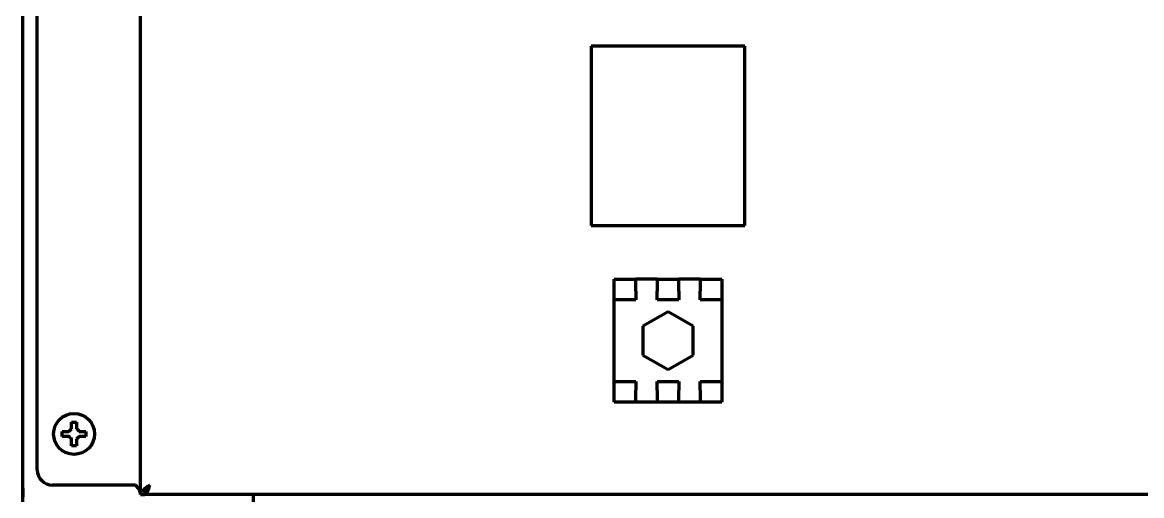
# Model space of a CAD drawing. Header units: inches. Extents: x -3022 to 7311, y 343 to 5680.
# Drawn here: x 6381.9 to 6600.5, y 2278 to 2370.4 of the extents above; entities that cross this region are included whole.
import ezdxf

# ---------------------------------------------------------------- set-up
doc = ezdxf.new("R2010")
doc.units = ezdxf.units.IN

msp = doc.modelspace()

# ---------------------------------------------------------------- linework, layer by layer
at = {"linetype": 'Continuous', "lineweight": 70}
for p, q in [((6381.97, 2257.29), (6381.97, 3908.81)), ((6404.97, 2278.29), (6404.97, 2595.89)), ((6384.77, 2283.09), (6384.77, 2591.79)), ((6492.97, 2365.79), (6492.97, 2330.79)), ((6522.97, 2365.79), (6492.97, 2365.79)), ((6522.97, 2330.79), (6522.97, 2365.79)), ((6492.97, 2330.79), (6522.97, 2330.79)), ((6497.47, 2316.24), (6497.47, 2320.29)), ((6497.47, 2320.29), (6501.67, 2320.29)), ((6501.67, 2317.95), (6501.67, 2320.29)), ((6505.87, 2320.29), (6501.67, 2320.29)), ((6505.87, 2320.29), (6505.87, 2317.95)), ((6505.87, 2320.29), (6510.07, 2320.29)), ((6510.07, 2317.95), (6510.07, 2320.29)), ((6514.27, 2320.29), (6510.07, 2320.29)), ((6514.27, 2320.29), (6514.27, 2317.95)), ((6514.27, 2320.29), (6518.47, 2320.29)), ((6518.47, 2320.29), (6518.47, 2316.24)), ((6501.67, 2317.95), (6501.67, 2316.24)), ((6505.87, 2316.24), (6505.87, 2317.95)), ((6510.07, 2317.95), (6510.07, 2316.24)), ((6514.27, 2316.24), (6514.27, 2317.95)), ((6501.67, 2316.24), (6497.47, 2316.24)), ((6497.47, 2314.79), (6497.47, 2316.24)), ((6510.07, 2316.24), (6505.87, 2316.24)), ((6518.47, 2316.24), (6514.27, 2316.24)), ((6518.47, 2316.24), (6518.47, 2314.79)), ((6497.47, 2301.79), (6497.47, 2314.79)), ((6507.97, 2313.94), (6503.08, 2311.12)), ((6512.87, 2311.12), (6507.97, 2313.94)), ((6518.47, 2314.79), (6518.47, 2301.79)), ((6503.08, 2311.12), (6503.08, 2305.47)), ((6512.87, 2305.47), (6512.87, 2311.12)), ((6503.08, 2305.47), (6507.97, 2302.64)), ((6507.97, 2302.64), (6512.87, 2305.47)), ((6497.47, 2300.34), (6497.47, 2301.79)), ((6497.47, 2296.29), (6497.47, 2300.34)), ((6497.47, 2300.34), (6501.67, 2300.34)), ((6501.67, 2300.34), (6501.67, 2298.63)), ((6505.87, 2298.63), (6505.87, 2300.34)), ((6505.87, 2300.34), (6510.07, 2300.34)), ((6510.07, 2300.34), (6510.07, 2298.63)), ((6514.27, 2300.34), (6518.47, 2300.34)), ((6514.27, 2298.63), (6514.27, 2300.34)), ((6518.47, 2301.79), (6518.47, 2300.34)), ((6518.47, 2300.34), (6518.47, 2296.29)), ((6501.67, 2296.29), (6501.67, 2298.63)), ((6505.87, 2298.63), (6505.87, 2296.29)), ((6510.07, 2296.29), (6510.07, 2298.63)), ((6514.27, 2298.63), (6514.27, 2296.29)), ((6501.67, 2296.29), (6497.47, 2296.29)), ((6505.87, 2296.29), (6501.67, 2296.29)), ((6510.07, 2296.29), (6505.87, 2296.29)), ((6514.27, 2296.29), (6510.07, 2296.29)), ((6518.47, 2296.29), (6514.27, 2296.29)), ((6389.67, 2290.09), (6389.67, 2290.59)), ((6389.67, 2289.59), (6389.67, 2290.09)), ((6394.27, 2290.59), (6394.27, 2290.09)), ((6394.27, 2290.09), (6394.27, 2289.59)), ((6381.97, 2281.3), (6381.87, 2281.3)), ((6381.87, 2281.3), (6381.93, 2277.79)), ((6403.97, 2280.09), (6387.77, 2280.09)), ((6404.97, 2278.29), (6405.77, 2278.29)), ((6405.87, 2278.29), (6405.87, 2278.79)), ((7250.07, 2278.29), (6405.87, 2278.29)), ((6426.97, 2278.29), (6426.97, 2261.29))]:
    msp.add_line(p, q, dxfattribs=at)
msp.add_circle((6391.97, 2290.09), 4, dxfattribs=at)
msp.add_arc((6387.77, 2283.09), 3, 180, 270, dxfattribs=at)
for points in [[(6390.97, 2290.59), (6391, 2290.62), (6391.05, 2290.66), (6391.12, 2290.73), (6391.19, 2290.81), (6391.26, 2290.88), (6391.33, 2290.95), (6391.4, 2291.02), (6391.45, 2291.07), (6391.47, 2291.09)], [(6391.47, 2291.09), (6391.47, 2291.15), (6391.47, 2291.25), (6391.47, 2291.42), (6391.47, 2291.57), (6391.47, 2291.73), (6391.47, 2291.88), (6391.47, 2292.04), (6391.47, 2292.2), (6391.47, 2292.33), (6391.47, 2292.39)], [(6391.47, 2292.39), (6391.64, 2292.39), (6391.97, 2292.39), (6392.31, 2292.39), (6392.47, 2292.39)], [(6392.47, 2291.09), (6392.5, 2291.07), (6392.55, 2291.01), (6392.63, 2290.94), (6392.7, 2290.87), (6392.77, 2290.8), (6392.84, 2290.73), (6392.9, 2290.66), (6392.95, 2290.61), (6392.97, 2290.59)], [(6390.97, 2289.59), (6390.92, 2289.59), (6390.81, 2289.59), (6390.65, 2289.59), (6390.49, 2289.59), (6390.34, 2289.59), (6390.18, 2289.59), (6390.03, 2289.59), (6389.86, 2289.59), (6389.74, 2289.59), (6389.67, 2289.59)], [(6391.47, 2289.09), (6391.45, 2289.12), (6391.4, 2289.17), (6391.32, 2289.24), (6391.25, 2289.31), (6391.18, 2289.38), (6391.11, 2289.45), (6391.04, 2289.52), (6391, 2289.57), (6390.97, 2289.59)], [(6392.97, 2289.59), (6392.95, 2289.57), (6392.9, 2289.52), (6392.83, 2289.45), (6392.76, 2289.38), (6392.69, 2289.31), (6392.62, 2289.23), (6392.55, 2289.16), (6392.5, 2289.12), (6392.47, 2289.09)], [(6392.47, 2289.09), (6392.47, 2289.04), (6392.47, 2288.93), (6392.47, 2288.77), (6392.47, 2288.61), (6392.47, 2288.45), (6392.47, 2288.3), (6392.47, 2288.15), (6392.47, 2287.98), (6392.47, 2287.86), (6392.47, 2287.79)], [(6392.97, 2290.59), (6393.03, 2290.59), (6393.14, 2290.59), (6393.3, 2290.59), (6393.46, 2290.59), (6393.61, 2290.59), (6393.76, 2290.59), (6393.92, 2290.59), (6394.09, 2290.59), (6394.21, 2290.59), (6394.27, 2290.59)], [(6392.47, 2287.79), (6392.31, 2287.79), (6391.97, 2287.79), (6391.64, 2287.79), (6391.47, 2287.79)], [(6404.97, 2278.29), (6404.97, 2278.49), (6404.88, 2278.89), (6404.5, 2279.49), (6404.15, 2279.89), (6403.97, 2280.09)], [(6406.77, 2280.09), (6406.46, 2279.89), (6405.83, 2279.49), (6405.14, 2278.89), (6404.97, 2278.49), (6404.97, 2278.29)], [(6405.87, 2278.29), (6405.95, 2278.29), (6406.1, 2278.39), (6406.32, 2278.79), (6406.55, 2279.39), (6406.7, 2279.86), (6406.77, 2280.09)]]:
    msp.add_open_spline(points, degree=3, dxfattribs=at)
for points, knots in [([(6392.47, 2292.39), (6392.47, 2292.19), (6392.47, 2291.98), (6392.47, 2291.65), (6392.47, 2291.54), (6392.47, 2291.32), (6392.47, 2291.21), (6392.47, 2291.09)], [0, 0, 0, 0, 0.5, 0.5, 0.75, 0.75, 1, 1, 1, 1]), ([(6389.67, 2290.59), (6389.88, 2290.59), (6390.09, 2290.59), (6390.41, 2290.59), (6390.52, 2290.59), (6390.75, 2290.59), (6390.86, 2290.59), (6390.97, 2290.59)], [0, 0, 0, 0, 0.5, 0.5, 0.75, 0.75, 1, 1, 1, 1]), ([(6391.47, 2287.79), (6391.47, 2287.99), (6391.47, 2288.2), (6391.47, 2288.53), (6391.47, 2288.64), (6391.47, 2288.86), (6391.47, 2288.98), (6391.47, 2289.09)], [0, 0, 0, 0, 0.5, 0.5, 0.75, 0.75, 1, 1, 1, 1]), ([(6394.27, 2289.59), (6394.07, 2289.59), (6393.86, 2289.59), (6393.54, 2289.59), (6393.43, 2289.59), (6393.2, 2289.59), (6393.09, 2289.59), (6392.97, 2289.59)], [0, 0, 0, 0, 0.5, 0.5, 0.75, 0.75, 1, 1, 1, 1]), ([(6406.77, 2280.09), (6406.71, 2280.02), (6406.64, 2279.94), (6406.51, 2279.79), (6406.45, 2279.72), (6406.33, 2279.57), (6406.27, 2279.49), (6406.16, 2279.34), (6406.11, 2279.27), (6406.02, 2279.12), (6405.98, 2279.04), (6405.91, 2278.89), (6405.88, 2278.82), (6405.83, 2278.67), (6405.81, 2278.59), (6405.78, 2278.44), (6405.77, 2278.37), (6405.77, 2278.29)], [0, 0, 0, 0, 0.125, 0.125, 0.25, 0.25, 0.375, 0.375, 0.5, 0.5, 0.625, 0.625, 0.75, 0.75, 0.875, 0.875, 1, 1, 1, 1]), ([(6405.87, 2279.09), (6405.91, 2279.09), (6405.95, 2279.1), (6406.02, 2279.12), (6406.06, 2279.14), (6406.14, 2279.19), (6406.17, 2279.22), (6406.25, 2279.3), (6406.29, 2279.34), (6406.36, 2279.43), (6406.4, 2279.48), (6406.47, 2279.59), (6406.51, 2279.65), (6406.59, 2279.77), (6406.62, 2279.83), (6406.7, 2279.96), (6406.74, 2280.03), (6406.77, 2280.09)], [0, 0, 0, 0, 0.125, 0.125, 0.25, 0.25, 0.375, 0.375, 0.5, 0.5, 0.625, 0.625, 0.75, 0.75, 0.875, 0.875, 1, 1, 1, 1])]:
    msp.add_open_spline(points, degree=3, knots=knots, dxfattribs=at)

doc.saveas('drawing.dxf')
